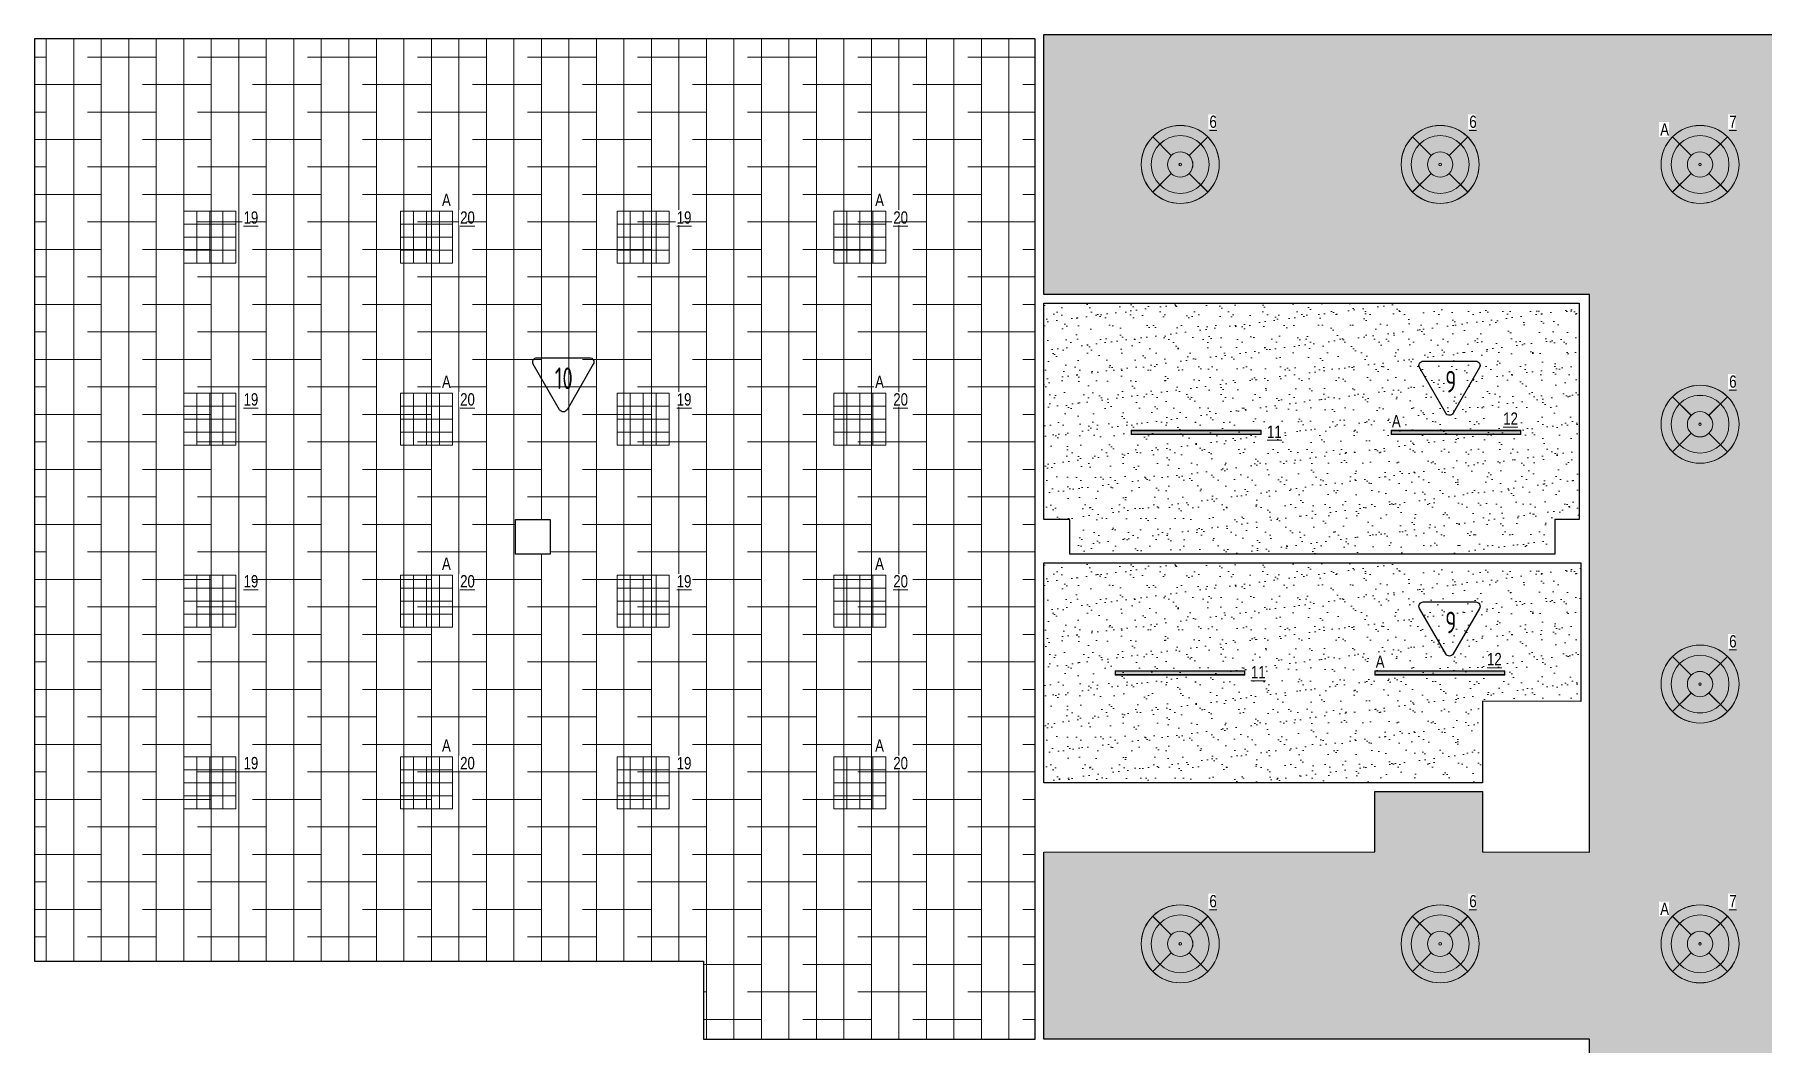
# Model space of a CAD drawing. Header units: millimetres. Extents: x -547274 to 397870, y -45599 to 141350.
# Drawn here: x 51892 to 71838, y 106751 to 118401 of the extents above; entities that cross this region are included whole.
import ezdxf

# ---------------------------------------------------------------- set-up
doc = ezdxf.new("R2010")
doc.units = ezdxf.units.MM
for name, color, linetype, lineweight in [('_ЭОМ_ОБЩ_Освещение_текст тип светильника', 172, 'Continuous', 50), ('_ЭОМ_светильник А', 1, 'Continuous', 35), ('_ЭОМ_светильник Р', 4, 'Continuous', 35), ('АР_Потолки_Штриховка', 252, 'Continuous', 0)]:
    doc.layers.add(name, color=color, linetype=linetype, lineweight=lineweight)
doc.layers.add('X-ref Light', color=250, linetype='Continuous')
doc.layers.add('АР_Потолок_Покраска', color=7, linetype='Continuous', lineweight=5, true_color=0x007399)
doc.layers.add('АР_Потолок_сетка', color=7, linetype='Continuous', lineweight=0, true_color=0x636466)
doc.layers.get('X-ref Light').off()
doc.styles.add('ISOCPEUR', font='isocpeur.ttf', dxfattribs={"height": 800})
doc.styles.add('ГОСТ', font='cad.shx', dxfattribs={"width": 0.8})

# ---------------------------------------------------------------- blocks, each defined once
blk = doc.blocks.new('A$C4757d704')
at = {"true_color": 0xf8f6b0, "transparency": 33554687}
h = blk.add_hatch(color=51, dxfattribs=at)
h.dxf.hatch_style = 1
h.paths.add_polyline_path([(214, 686), (132, 768, 0.198841), (0, 450, 0.198983), (132, 132), (214, 214, -0.198912), (116, 450, -0.198912)])
edge = h.paths.add_edge_path()
edge.add_arc((450, 450), 334, 135, 180)
edge.add_arc((450, 450), 334, 180, 225)
edge.add_line((214, 214), (347, 347))
edge.add_ellipse((450, 450), major_axis=(-146, 0), ratio=1, start_angle=315, end_angle=405, ccw=False)
edge.add_line((347, 553), (214, 686))
edge = h.paths.add_edge_path()
edge.add_line((214, 686), (347, 553))
edge.add_ellipse((450, 450), major_axis=(-146, 0), ratio=1, start_angle=225, end_angle=315, ccw=False)
edge.add_line((553, 553), (686, 686))
edge.add_arc((450, 450), 334, 45, 135)
h.paths.add_polyline_path([(132, 768), (214, 686, -0.414214), (686, 686), (768, 768, 0.414374)])
h.paths.add_polyline_path([(768, 768), (686, 686, -0.198912), (784, 450, -0.198912), (686, 214), (768, 132, 0.198983), (900, 450, 0.198841)])
edge = h.paths.add_edge_path()
edge.add_line((686, 686), (553, 553))
edge.add_ellipse((450, 450), major_axis=(-146, 0), ratio=1, start_angle=495, end_angle=585, ccw=False)
edge.add_line((553, 347), (686, 214))
edge.add_arc((450, 450), 334, 315, 360)
edge.add_arc((450, 450), 334, 0, 45)
edge = h.paths.add_edge_path()
edge.add_ellipse((450, 450), major_axis=(-146, 0), ratio=1, start_angle=405, end_angle=495, ccw=False)
edge.add_line((347, 347), (214, 214))
edge.add_arc((450, 450), 334, 225, 315)
edge.add_line((686, 214), (553, 347))
h.paths.add_polyline_path([(768, 132), (686, 214, -0.414214), (214, 214), (132, 132, 0.414054)])
edge = h.paths.add_edge_path()
edge.add_ellipse((450, 450), major_axis=(-146, 0), ratio=1, start_angle=495, end_angle=585)
edge.add_ellipse((450, 450), major_axis=(-146, 0), ratio=1, start_angle=225, end_angle=315)
edge.add_ellipse((450, 450), major_axis=(-146, 0), ratio=1, start_angle=315, end_angle=405)
edge.add_ellipse((450, 450), major_axis=(-146, 0), ratio=1, start_angle=405, end_angle=495)
edge = h.paths.add_edge_path(flags=0)
edge.add_ellipse((450, 450), major_axis=(-14.6, 0), ratio=1, start_angle=0, end_angle=360)
edge = h.paths.add_edge_path(flags=16)
edge.add_ellipse((450, 450), major_axis=(-14.6, 0), ratio=1, start_angle=0, end_angle=360)
at = {"layer": 'АР_Потолки_Штриховка', "color": 18, "ltscale": 100, "true_color": 0x000000}
for points in [[(132, 768), (347, 553)], [(768, 768), (553, 553)], [(347, 347), (132, 132)], [(553, 347), (768, 132)]]:
    blk.add_lwpolyline(points, dxfattribs=at)
for radius in [450, 334]:
    blk.add_circle((450, 450), radius, dxfattribs=at)
for major_axis in [(-146, 0), (-146, 0), (-14.6, 0)]:
    blk.add_ellipse((450, 450), major_axis=major_axis, ratio=1, start_param=3.926991, end_param=10.210176, dxfattribs=at)
blk = doc.blocks.new('RVE-PLS5070-1500-P')
at = {"color": 0, "linetype": 'ByBlock', "lineweight": -2, "ltscale": 40}
for points in [[(750, -25), (-750, -25), (-750, 25), (750, 25)], [(745, -20), (-745, -20), (-745, 20), (745, 20)]]:
    blk.add_lwpolyline(points, close=True, dxfattribs=at)
blk = doc.blocks.new('RVE-PRIME-STRONG-595-N')
at = {"color": 0, "linetype": 'ByBlock', "lineweight": -2, "ltscale": 40}
blk.add_lwpolyline([(300, -300), (-300, -300), (-300, 300), (300, 300)], close=True, dxfattribs=at)
for points in [[(-150, 300), (-150, -300)], [(0, 300), (0, -300)], [(150, 300), (150, -300)], [(-300, 150), (300, 150)], [(-300, 0), (300, 0)], [(-300, -150), (300, -150)]]:
    blk.add_lwpolyline(points, dxfattribs=at)
blk = doc.blocks.new('светильник школа коридор')
at = {"color": 0, "linetype": 'ByBlock', "lineweight": -2}
for points in [[(-318, 318), (-103, 103)], [(318, 318), (103, 103)], [(-103, -103), (-318, -318)], [(103, -103), (318, -318)]]:
    blk.add_lwpolyline(points, dxfattribs=at)
blk.add_circle((0, 0), 334, dxfattribs=at)
for major_axis in [(-450, 0), (-146, 0), (-146, 0), (-14.6, 0)]:
    blk.add_ellipse((0, 0), major_axis=major_axis, ratio=1, start_param=3.926991, end_param=10.210176, dxfattribs=at)

msp = doc.modelspace()

# ---------------------------------------------------------------- hatches: boundary and pattern name
at = {"layer": 'АР_Потолки_Штриховка', "ltscale": 100, "true_color": 0xf8f6b0}
h = msp.add_hatch(color=51, dxfattribs=at)
h.dxf.hatch_style = 1
h.paths.add_polyline_path([(66045.7, 113826.4), (64555.7, 113826.4), (64555.7, 113786.4), (66045.7, 113786.4)])
h = msp.add_hatch(color=51, dxfattribs=at)
h.dxf.hatch_style = 1
h.paths.add_polyline_path([(69045.7, 113826.4), (67555.7, 113826.4), (67555.7, 113786.4), (69045.7, 113786.4)])
h = msp.add_hatch(color=51, dxfattribs=at)
h.dxf.hatch_style = 1
h.paths.add_polyline_path([(65859.2, 111049.5), (64369.2, 111049.5), (64369.2, 111009.5), (65859.2, 111009.5)])
h = msp.add_hatch(color=51, dxfattribs=at)
h.dxf.hatch_style = 1
h.paths.add_polyline_path([(68859.2, 111049.5), (67369.2, 111049.5), (67369.2, 111009.5), (68859.2, 111009.5)])
at = {"layer": 'АР_Потолок_Покраска'}
h = msp.add_hatch(dxfattribs=at)
h.set_pattern_fill('CROSS', color=256, scale=25)
h.set_pattern_definition([(0, (134938.16, 1e-08), (158.75, 158.75), [79.375, -238.125]), (90, (134977.84, -39.69), (-158.75, 158.75), [79.375, -238.125])])
h.paths.add_polyline_path([(75842.4, 112400.7), (75442.4, 112400.7), (75442.4, 112800.7), (75842.4, 112800.7)], flags=16)
edge = h.paths.add_edge_path()
edge.add_line((63542.4, 115400.7), (63542.4, 118400.7))
edge.add_line((63542.4, 118400.7), (81877.4, 118400.7))
edge.add_line((81877.4, 118400.7), (81877.4, 115850.7))
edge.add_line((81877.4, 115850.7), (81877.4, 114910.7))
edge.add_arc((72752.3, 115502.6), 9144.3, 272.82064, 356.28873, ccw=False)
edge.add_line((73202.3, 106369.4), (72392.3, 106369.4))
edge.add_line((72392.3, 106369.4), (72392.3, 98935.7))
edge.add_line((72392.3, 98935.7), (72392.3, 98935.7))
edge.add_line((72392.3, 98935.7), (72392.3, 96935.7))
edge.add_line((72392.3, 96935.7), (74412.9, 96935.7))
edge.add_line((74412.9, 96935.7), (74412.9, 94400.8))
edge.add_line((74412.9, 94400.8), (69842.7, 94400.7))
edge.add_line((69842.7, 94400.7), (69842.5, 94800.7))
edge.add_line((69842.5, 94800.7), (69642.4, 94800.7))
edge.add_line((69642.4, 94800.7), (69642.4, 100400.7))
edge.add_line((69642.4, 100400.7), (69842.4, 100400.7))
edge.add_line((69842.4, 100400.7), (69842.5, 100800.7))
edge.add_line((69842.5, 100800.7), (69642.4, 100800.7))
edge.add_line((69642.4, 100800.7), (69642.4, 106400.7))
edge.add_line((69642.4, 106400.7), (69842.4, 106400.7))
edge.add_line((69842.4, 106400.7), (69842.5, 106800.7))
edge.add_line((69842.5, 106800.7), (63542.4, 106800.7))
edge.add_line((63542.4, 106800.7), (63542.4, 108961.2))
edge.add_line((63542.4, 108961.2), (67362.4, 108962))
edge.add_line((67362.4, 108962), (67362.4, 109661.2))
edge.add_line((67362.4, 109661.2), (68606.8, 109661.3))
edge.add_line((68606.8, 109661.3), (68607.9, 108962.8))
edge.add_line((68607.9, 108962.8), (69842.4, 108959.7))
edge.add_line((69842.4, 108959.7), (69842.4, 115400.7))
edge.add_line((69842.4, 115400.7), (63542.4, 115400.7))
h = msp.add_hatch(dxfattribs=at)
h.set_pattern_fill('AR-SAND', color=256, scale=5)
h.set_pattern_definition([(37.5, (-139632.5, 81095.3), (-8.00016, 244.70662), [0, -193.04, 0, -215.9, 0, -206.375]), (7.5, (-139632.5, 81095.3), (224.76164, 358.41255), [0, -104.14, 0, -173.99, 0, -66.675]), (327.5, (-139788.72, 81095.3), (395.49619, 0.7186), [0, -63.5, 0, -228.6, 0, -298.45]), (317.5, (-139788.72, 81095.3), (381.7782, 111.46466), [0, -31.75, 0, -149.86, 0, -171.45])])
h.paths.add_polyline_path([(69722.4, 115300.7), (69722.4, 112800.7), (69442.4, 112800.7), (69442.4, 112400.7), (63842.4, 112400.7), (63842.4, 112800.7), (63542.4, 112800.7), (63542.4, 115300.7)])
h = msp.add_hatch(dxfattribs=at)
h.set_pattern_fill('AR-SAND', color=256, scale=5)
h.set_pattern_definition([(37.5, (-139632.5, 78095.3), (-8.00016, 244.70662), [0, -193.04, 0, -215.9, 0, -206.375]), (7.5, (-139632.5, 78095.3), (224.76164, 358.41255), [0, -104.14, 0, -173.99, 0, -66.675]), (327.5, (-139788.72, 78095.3), (395.49619, 0.7186), [0, -63.5, 0, -228.6, 0, -298.45]), (317.5, (-139788.72, 78095.3), (381.7782, 111.46466), [0, -31.75, 0, -149.86, 0, -171.45])])
h.paths.add_polyline_path([(69742.4, 112300.7), (69742.4, 110701.1), (68605.1, 110702.6), (68606.6, 109761.3), (63542.4, 109761.2), (63542.4, 112300.7)])
at = {"layer": 'АР_Потолок_сетка'}
h = msp.add_hatch(dxfattribs=at)
h.set_pattern_fill('ANSI38', color=256, scale=100, angle=45)
h.set_pattern_definition([(90, (63457.3, 104170.94), (-317.5, 0), []), (180, (63457.3, 104170.94), (-635, -317.5), [793.75, -476.25])])
h.paths.add_polyline_path([(57442.4, 112400.7), (57442.4, 112800.7), (57842.4, 112800.7), (57842.4, 112400.7)], flags=16)
h.paths.add_polyline_path([(63442.4, 118350.7), (57842.4, 118350.7), (57842.4, 118350.7), (51892.4, 118350.7), (51892.4, 107700.7), (59612.3, 107700.7), (59612.3, 106800.7), (63442.3, 106800.7)])

# ---------------------------------------------------------------- linework, layer by layer
for points in [[(63442.4, 118350.7), (57842.4, 118350.7), (57842.4, 118350.7), (51892.4, 118350.7), (51892.4, 107700.7), (59612.3, 107700.7), (59612.3, 106800.7), (63442.3, 106800.7)], [(69722.4, 115300.7), (69722.4, 112800.7), (69442.4, 112800.7), (69442.4, 112400.7), (63842.4, 112400.7), (63842.4, 112800.7), (63542.4, 112800.7), (63542.4, 115300.7)], [(57442.4, 112400.7), (57442.4, 112800.7), (57842.4, 112800.7), (57842.4, 112400.7)], [(69742.4, 112300.7), (69742.4, 110701.1), (68605.1, 110702.6), (68606.6, 109761.3), (63542.4, 109761.2), (63542.4, 112300.7)]]:
    msp.add_lwpolyline(points, close=True)
for points in [[(69842.6, 106400.7), (69842.5, 106800.7), (63542.4, 106800.7), (63542.4, 108961.2), (67362.4, 108962), (67362.4, 109661.2), (68606.8, 109661.3), (68607.9, 108962.8), (69842.4, 108959.7), (69842.4, 115400.7), (63542.4, 115400.7), (63542.4, 118400.7), (81877.4, 118400.7), (81877.4, 115850.7), (81877.4, 114910.7, -0.3812035), (73202.3, 106369.4)], [(57692.4, 114668.7), (58298.6, 114668.7, -0.5773495), (58341.9, 114593.7), (58038.8, 114068.7, -0.5773541), (57952.2, 114068.7), (57649.1, 114593.7, -0.5773491), (57692.4, 114668.7, -0.0000017)], [(67922.2, 114629.4), (68528.4, 114629.4, -0.5773495), (68571.7, 114554.4), (68268.6, 114029.4, -0.5773541), (68182, 114029.4), (67878.9, 114554.4, -0.5773491), (67922.2, 114629.4, -0.0000017)], [(67922.2, 111848.7), (68528.4, 111848.7, -0.5773495), (68571.7, 111773.7), (68268.6, 111248.7, -0.5773541), (68182, 111248.7), (67878.9, 111773.7, -0.5773491), (67922.2, 111848.7, -0.0000017)]]:
    msp.add_lwpolyline(points, format="xyb")
at = {"layer": 'АР_Потолки_Штриховка', "color": 18, "ltscale": 100, "true_color": 0x000000}
for points in [[(66050.7, 113831.4), (64550.7, 113831.4), (64550.7, 113781.4), (66050.7, 113781.4)], [(66045.7, 113826.4), (64555.7, 113826.4), (64555.7, 113786.4), (66045.7, 113786.4)], [(69050.7, 113831.4), (67550.7, 113831.4), (67550.7, 113781.4), (69050.7, 113781.4)], [(69045.7, 113826.4), (67555.7, 113826.4), (67555.7, 113786.4), (69045.7, 113786.4)], [(65864.2, 111054.5), (64364.2, 111054.5), (64364.2, 111004.5), (65864.2, 111004.5)], [(65859.2, 111049.5), (64369.2, 111049.5), (64369.2, 111009.5), (65859.2, 111009.5)], [(68864.2, 111054.5), (67364.2, 111054.5), (67364.2, 111004.5), (68864.2, 111004.5)], [(68859.2, 111049.5), (67369.2, 111049.5), (67369.2, 111009.5), (68859.2, 111009.5)]]:
    msp.add_lwpolyline(points, close=True, dxfattribs=at)
at = {"layer": 'АР_Потолки_Штриховка', "color": 18, "lineweight": 18, "ltscale": 100, "true_color": 0x000000}
for points in [[(66050.7, 113831.4), (64550.7, 113831.4), (64550.7, 113781.4), (66050.7, 113781.4)], [(66045.7, 113826.4), (64555.7, 113826.4), (64555.7, 113786.4), (66045.7, 113786.4)], [(69050.7, 113831.4), (67550.7, 113831.4), (67550.7, 113781.4), (69050.7, 113781.4)], [(69045.7, 113826.4), (67555.7, 113826.4), (67555.7, 113786.4), (69045.7, 113786.4)], [(65864.2, 111054.5), (64364.2, 111054.5), (64364.2, 111004.5), (65864.2, 111004.5)], [(65859.2, 111049.5), (64369.2, 111049.5), (64369.2, 111009.5), (65859.2, 111009.5)], [(68864.2, 111054.5), (67364.2, 111054.5), (67364.2, 111004.5), (68864.2, 111004.5)], [(68859.2, 111049.5), (67369.2, 111049.5), (67369.2, 111009.5), (68859.2, 111009.5)]]:
    msp.add_lwpolyline(points, close=True, dxfattribs=at)

# ---------------------------------------------------------------- block references
at = {"layer": '_ЭОМ_светильник А', "color": 18, "lineweight": 18, "ltscale": 100, "true_color": 0x000000}
for p in [(56417.4, 116059.4), (61417.4, 116059.4), (56417.4, 113959.4), (61417.4, 113959.4), (56417.4, 111859.4), (61417.4, 111859.4), (56417.4, 109759.4), (61417.4, 109759.4)]:
    msp.add_blockref('RVE-PRIME-STRONG-595-N', p, dxfattribs=at)
at = {"layer": '_ЭОМ_светильник Р', "color": 18, "lineweight": 18, "ltscale": 100, "true_color": 0x000000}
for name, p in [('светильник школа коридор', (65117.4, 116900.7)), ('светильник школа коридор', (68117.4, 116900.7)), ('RVE-PRIME-STRONG-595-N', (53917.4, 116059.4)), ('RVE-PRIME-STRONG-595-N', (58917.4, 116059.4)), ('светильник школа коридор', (71117.4, 113900.7)), ('RVE-PRIME-STRONG-595-N', (53917.4, 113959.4)), ('RVE-PRIME-STRONG-595-N', (58917.4, 113959.4)), ('RVE-PRIME-STRONG-595-N', (53917.4, 111859.4)), ('RVE-PRIME-STRONG-595-N', (58917.4, 111859.4)), ('светильник школа коридор', (71117.4, 110900.7)), ('RVE-PRIME-STRONG-595-N', (53917.4, 109759.4)), ('RVE-PRIME-STRONG-595-N', (58917.4, 109759.4)), ('светильник школа коридор', (65117.4, 107900.7)), ('светильник школа коридор', (68117.4, 107900.7))]:
    msp.add_blockref(name, p, dxfattribs=at)
at = {"layer": 'X-ref Light', "linetype": 'ByBlock', "ltscale": 40}
for p in [(64667.2, 116450.5), (67667.2, 116450.5), (70667.2, 116450.5), (70667.2, 113450.2), (70667.2, 110450.2), (64667.2, 107450.5), (67667.2, 107450.5), (70667.2, 107450.2)]:
    msp.add_blockref('A$C4757d704', p, dxfattribs=at)
at = {"layer": 'X-ref Light', "color": 18, "linetype": 'ByBlock', "lineweight": 18, "ltscale": 40, "true_color": 0x000000}
for p in [(64667.2, 116450.5), (67667.2, 116450.5), (70667.2, 116450.5), (70667.2, 113450.5), (70667.2, 110450.5), (64667.2, 107450.5), (67667.2, 107450.5), (70667.2, 107450.5)]:
    msp.add_blockref('A$C4757d704', p, dxfattribs=at)

# ---------------------------------------------------------------- texts
at = {"char_height": 250, "width": 294.334, "attachment_point": 1, "style": 'ISOCPEUR'}
for s, insert in [('{\\W0.7;10}', (57897.8, 114556.6)), ('{\\W0.7;9}', (68175.9, 114517.3)), ('{\\W0.7;9}', (68175.9, 111736.6))]:
    msp.add_mtext(s, dxfattribs=dict(at, insert=insert))

# ---------------------------------------------------------------- next in the draw order: texts
at = {"layer": '_ЭОМ_ОБЩ_Освещение_текст тип светильника', "color": 18, "lineweight": 18, "ltscale": 40, "true_color": 0x000000, "char_height": 142.19, "width": 55.872, "attachment_point": 1, "style": 'ГОСТ', "bg_fill": 3, "box_fill_scale": 1.1, "bg_fill_color": 256, "bg_fill_transparency": 0}
for s, insert in [('{\\L6}', (65454.1, 117464.9)), ('{\\L6}', (68454.1, 117464.9)), ('{\\L19}', (54305.3, 116359)), ('{\\L19}', (59305.3, 116359)), ('{\\L6}', (71454.1, 114464.9)), ('{\\L19}', (54305.3, 114259)), ('{\\L19}', (59305.3, 114259)), ('{\\L11}', (66119.7, 113885.9)), ('{\\L12}', (68845.4, 114037)), ('{\\L19}', (54305.3, 112159)), ('{\\L19}', (59305.3, 112159)), ('{\\L6}', (71454.1, 111464.9)), ('{\\L11}', (65933.2, 111109)), ('{\\L12}', (68658.9, 111260.1)), ('{\\L19}', (54305.3, 110059)), ('{\\L19}', (59305.3, 110059)), ('{\\L6}', (65454.1, 108464.9)), ('{\\L6}', (68454.1, 108464.9))]:
    msp.add_mtext(s, dxfattribs=dict(at, insert=insert))
at = {"layer": '_ЭОМ_светильник А', "color": 18, "lineweight": 18, "ltscale": 100, "true_color": 0x000000, "char_height": 142.2, "width": 86.044, "attachment_point": 1, "style": 'ГОСТ', "bg_fill": 3, "box_fill_scale": 1.1, "bg_fill_color": 256, "bg_fill_transparency": 0}
for insert in [(70657.6, 117375.5, 0), (56595.6, 116561.6), (61595.6, 116561.6), (56595.6, 114461.6), (61595.6, 114461.6), (67560.5, 114007.3), (56595.6, 112361.6), (61595.6, 112361.6), (67374, 111230.4), (56595.6, 110261.6), (61595.6, 110261.6), (70657.6, 108375.5, 0)]:
    msp.add_mtext('А', dxfattribs=dict(at, insert=insert))

# ---------------------------------------------------------------- next in the draw order: block references
at = {"layer": '_ЭОМ_светильник А', "color": 18, "lineweight": 18, "ltscale": 100, "true_color": 0x000000}
for p in [(71117.4, 116900.7), (71117.4, 107900.7)]:
    msp.add_blockref('светильник школа коридор', p, dxfattribs=at)
at = {"layer": '_ЭОМ_светильник А', "color": 18, "lineweight": 18, "ltscale": 100, "true_color": 0x000000, "rotation": 180}
for p in [(68300.7, 113806.4), (68114.2, 111029.5)]:
    msp.add_blockref('RVE-PLS5070-1500-P', p, dxfattribs=at)
at = {"layer": '_ЭОМ_светильник Р', "color": 18, "lineweight": 18, "ltscale": 100, "true_color": 0x000000, "rotation": 180}
for p in [(65300.7, 113806.4), (65114.2, 111029.5)]:
    msp.add_blockref('RVE-PLS5070-1500-P', p, dxfattribs=at)

# ---------------------------------------------------------------- next in the draw order: texts
at = {"layer": '_ЭОМ_ОБЩ_Освещение_текст тип светильника', "color": 18, "lineweight": 18, "ltscale": 40, "true_color": 0x000000, "char_height": 142.19, "width": 55.872, "attachment_point": 1, "style": 'ГОСТ', "bg_fill": 3, "box_fill_scale": 1.1, "bg_fill_color": 256, "bg_fill_transparency": 0}
for insert in [(56805.3, 116359), (61805.3, 116359), (56805.3, 114259), (61805.3, 114259), (56805.3, 112159), (61805.3, 112159), (56805.3, 110059), (61805.3, 110059)]:
    msp.add_mtext('{\\L20}', dxfattribs=dict(at, insert=insert))

# ---------------------------------------------------------------- next in the draw order: texts
for insert in [(71454.1, 117464.9), (71454.1, 108464.9)]:
    msp.add_mtext('{\\L7}', dxfattribs=dict(at, insert=insert))

doc.saveas('drawing.dxf')
